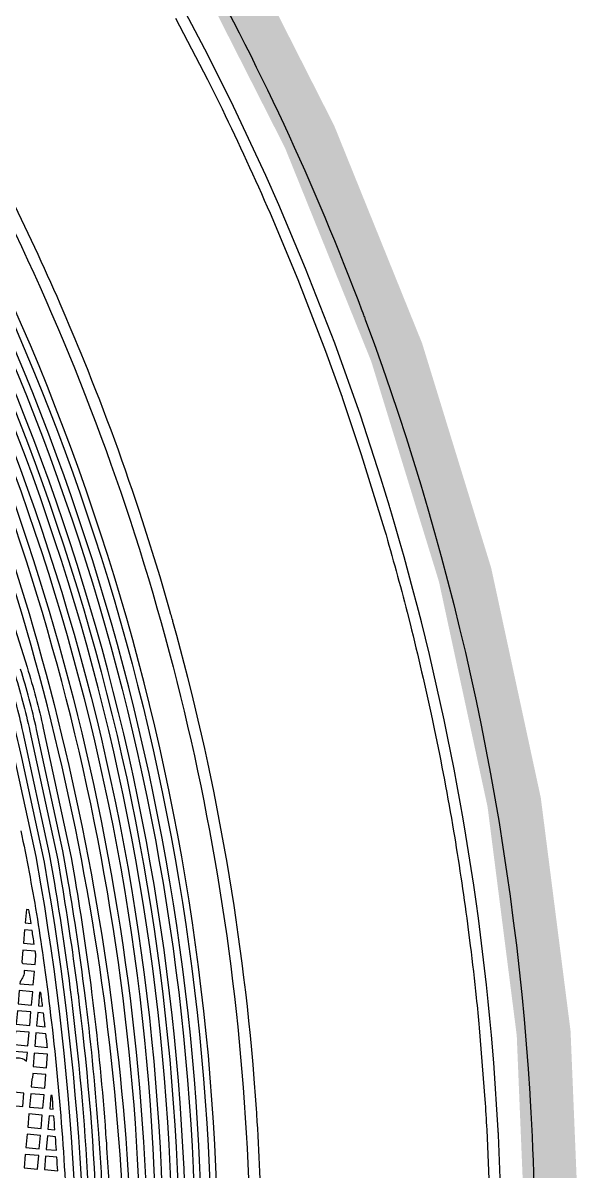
# Model space of a CAD drawing. Extents: x 592 to 965, y 89 to 353.
# Drawn here: x 674.81 to 681.01, y 170.27 to 183.03 of the extents above; entities that cross this region are included whole.
import ezdxf

# ---------------------------------------------------------------- set-up
doc = ezdxf.new("R2010")
doc.units = 0
doc.layers.add('bak_bak_ttr1-bcq8120', color=8, linetype='Continuous')
doc.layers.add('bak_outline', color=7, linetype='Continuous')

msp = doc.modelspace()

# ---------------------------------------------------------------- linework, layer by layer
at = {"layer": 'bak_bak_ttr1-bcq8120'}
for p, q in [((674.835, 173.029), (674.9, 173.024)), ((674.815, 172.804), (674.935, 172.794)), ((674.981, 172.109), (675.029, 172.105)), ((674.961, 171.884), (675.056, 171.876)), ((674.942, 171.659), (675.082, 171.646))]:
    msp.add_line(p, q, dxfattribs=at)
for points in [[(674, 131.677), (673.418, 138.353, 0.202802), (673.346, 138.489), (673.218, 138.596, -0.199128), (673.08, 138.861), (672.259, 148.254, 0.017113), (672.254, 148.452, -0.039821), (672.266, 149.122, -0.099203), (672.953, 151.467, 0.100668), (675.894, 161.397), (676.374, 166.876, 0.152457), (673.066, 182.002, -0.019293), (673.064, 182.005, -0.026028), (672.827, 182.484, -0.006369), (672.669, 182.904, -0.010433), (672.668, 182.905), (672.568, 183.189, -0.026059), (672.385, 183.863, -0.055622), (672.234, 185.346), (672.234, 185.365)], [(672.955, 130.255), (673.053, 130.35), (673.664, 131.078, 0.198766), (673.847, 131.66), (673.278, 138.204, 0.197561), (673.144, 138.46), (673.029, 138.556, -0.198985), (672.922, 138.761), (672.111, 148.044, -0.035371), (672.094, 149.078), (672.1, 149.177, -0.099164), (672.795, 151.549, 0.10071), (675.717, 161.415), (676.196, 166.891, 0.151029), (672.982, 181.789, -0.014202), (672.813, 182.11, -0.026806), (672.811, 182.113, -0.016277), (672.405, 183.195, -0.021433), (672.404, 183.198, -0.018314), (672.403, 183.2), (672.374, 183.287, -0.003328), (672.353, 183.369, -0.071669), (672.081, 185.31, -0.010882), (672.081, 185.312)], [(672.31, 185.346, 0.093108), (672.74, 182.931, 0.006371), (672.897, 182.513, 0.026097), (673.132, 182.04, -0.019203), (673.133, 182.037), (673.203, 181.913, -0.151027), (676.45, 166.869), (675.97, 161.39, -0.100695), (673.019, 151.429, 0.099104), (672.342, 149.114, 0.002642), (672.338, 149.072, -0.010688), (672.338, 149.07, 0.037153), (672.33, 148.457, -0.017231), (672.335, 148.252), (673.156, 138.867, 0.199163), (673.267, 138.655), (673.4, 138.544, -0.196143), (673.494, 138.36), (674.076, 131.684, -0.24441)], [(673.656, 130.363, 0.134951), (673.77, 130.455, -0.010365), (673.782, 130.471), (673.928, 130.653, 0.117095), (674.089, 130.994, 0.092369), (674.155, 131.67), (673.566, 138.417, 0.202571), (673.482, 138.577), (673.363, 138.674, -0.199679), (673.239, 138.912), (672.414, 148.347, -0.043095), (672.418, 149.108, -0.099118), (673.087, 151.394, 0.100705), (676.046, 161.386), (676.526, 166.863, 0.151028), (673.27, 181.951, -0.064524), (672.687, 183.395, -0.009781), (672.632, 183.626, -0.062544), (672.39, 185.063, -0.010738), (672.386, 185.345, -0.008233), (672.386, 185.346)], [(674.35, 131.498), (673.742, 138.454, 0.199156), (673.605, 138.716), (673.524, 138.784, -0.201314), (673.411, 139.003), (672.603, 148.238, -0.021495), (672.579, 148.801, -0.016298), (672.594, 149.077, -0.024188), (672.594, 149.082, -0.025234), (672.595, 149.087), (672.596, 149.098, -0.098851), (673.245, 151.311, 0.01664), (674.015, 152.883, 0.083893), (676.223, 161.368), (676.703, 166.85, 0.151001), (673.425, 182.038, -0.021769), (673.194, 182.494), (673.176, 182.535, -0.048528), (672.817, 183.616), (672.802, 183.677, -0.062745), (672.568, 185.075, -0.003103), (672.566, 185.153, -0.017165), (672.566, 185.157)], [(675.571, 167.858, 0.036058), (675.361, 172.111, -0.017011), (675.361, 172.114), (675.346, 172.234, 0.010531), (675.163, 173.466, -0.011207), (675.163, 173.467), (675.105, 173.798), (674.812, 175.147, 0.022945), (674.637, 175.804), (673.847, 178.302, 0.019156), (673.684, 178.755), (673.558, 179.068, 0.006738), (673.262, 179.761, -0.018767), (673.261, 179.763, -0.035384), (673.245, 179.809), (672.864, 180.627), (672.66, 181.031), (672.282, 181.724), (672.111, 182.179), (671.962, 182.518), (671.875, 182.806), (671.792, 183.026, -0.045881), (671.56, 183.867, 0.008778)], [(676.681, 183.913, -0.03763), (678.581, 179.824, -0.08198), (678.584, 179.816, -0.082842), (678.586, 179.808, -0.000472), (678.604, 179.761, -0.000382), (678.617, 179.725, -0.073603), (680.441, 171.133, -0.069894), (680.442, 171.126, -0.062907), (680.442, 171.12), (680.454, 170.921, -0.035614), (680.385, 166.654), (679.906, 161.175, -0.037064), (679.192, 156.791, -0.055057), (679.191, 156.786, -0.051977), (679.19, 156.781, -0.001336), (679.152, 156.627, -0.061745), (676.522, 149.731, 0.144009), (676.276, 148.512), (676.854, 141.903), (676.854, 141.901), (677.845, 130.576, -0.423028)], [(671.756, 149.234, -0.096675), (672.494, 151.707, 0.010848), (672.991, 152.694), (673.078, 152.875, 0.089488), (675.363, 161.275), (675.857, 166.921, 0.021032), (675.954, 169.06, 0.099026), (673.541, 179.886, -0.066765), (673.538, 179.895, 0.067229), (673.528, 179.924), (673.12, 180.796), (673.029, 180.981), (672.883, 181.264, 0.004782), (672.85, 181.324, -0.019197), (672.849, 181.326), (672.725, 181.55, -0.02358), (672.687, 181.626, -0.030149), (671.933, 183.667, -0.018673)], [(672.006, 183.686, 0.030112), (672.757, 181.657, 0.023636), (672.792, 181.587), (673.029, 181.152), (673.225, 180.755), (673.599, 179.951, -0.050793), (673.612, 179.914, -0.099014), (676.03, 169.061, -0.021041), (675.933, 166.915), (675.439, 161.264, -0.089443), (673.146, 152.842), (673.06, 152.661, -0.010846), (672.562, 151.672, 0.096888), (671.831, 149.221, 0.05542), (671.815, 148.539), (672.671, 138.714, 0.197387), (672.818, 138.434), (672.933, 138.337, -0.198696), (673.055, 138.103), (673.613, 131.706, -0.197471)], [(677.462, 169.627, 0.011838), (677.409, 170.903, -0.077692), (677.408, 170.911, -0.077096), (677.408, 170.918, 0.003518), (677.38, 171.296, 0.047968), (676.477, 176.38, -0.054568), (676.475, 176.385, -0.056247), (676.474, 176.391, 0.00067), (676.455, 176.457, -0.010618), (676.455, 176.458, 0.004036), (676.334, 176.875), (676.139, 177.498, 0.017557), (675.489, 179.277, 0.025453), (674.33, 181.764), (674.003, 182.363, -0.021759), (673.798, 182.768, -0.043841), (673.496, 183.63)], [(672.958, 183.466, 0.06453), (673.513, 182.088, -0.15105), (676.804, 166.836), (676.325, 161.359, -0.100667), (673.335, 151.264, 0.099078), (672.697, 149.084, -0.029934), (672.696, 149.078, -0.024023), (672.695, 149.073, -0.025292), (672.695, 149.068, 0.016225), (672.68, 148.8, 0.02145), (672.705, 148.247), (673.513, 139.006, 0.195897), (673.589, 138.862), (673.67, 138.794, -0.199139), (673.843, 138.462), (674.451, 131.507, -0.043701)], [(674.539, 131.392), (673.897, 138.731), (673.651, 138.938, -0.204166), (673.585, 139.061), (672.779, 148.273, -0.013815), (672.759, 148.624, -0.007886), (672.759, 148.629, -0.028747), (672.772, 149.077, -0.099079), (673.402, 151.228, 0.04925), (675.382, 156.043, 0.051156), (676.4, 161.352), (676.88, 166.837, 0.151035), (673.577, 182.13, -0.02147), (673.356, 182.567), (673.293, 182.714, -0.009537), (673.189, 182.977, -0.00749), (673.188, 182.981, -0.023126), (673.031, 183.485, -0.007378)], [(675.315, 165.963, 0.063883), (675.013, 173.442), (674.956, 173.766), (674.72, 174.851, 0.021551), (674.525, 175.595), (673.787, 177.979, 0.020488), (673.763, 178.048), (673.628, 178.384), (673.525, 178.712), (673.203, 179.504), (672.711, 180.553), (672.56, 180.859), (672.012, 181.874), (671.865, 182.264), (671.721, 182.74), (671.484, 183.367, -0.064633)], [(671.557, 183.39), (671.793, 182.764), (671.938, 182.286), (672.083, 181.901), (672.627, 180.894), (672.781, 180.583), (673.274, 179.532), (673.598, 178.734), (673.7, 178.41), (673.834, 178.073, -0.020449), (673.861, 177.999), (674.598, 175.615, -0.021391), (674.794, 174.869, -0.018068), (674.795, 174.867), (675.046, 173.703), (675.088, 173.451, -0.06386), (675.39, 165.956), (674.996, 161.456, -0.013295), (674.835, 160.073, -0.015157), (674.835, 160.071), (674.729, 159.405, -0.004162), (674.655, 158.995), (674.294, 157.527, -0.018508), (673.856, 155.995)], [(672.785, 183.421, 0.064527), (673.358, 182, -0.151028), (676.627, 166.854), (676.147, 161.372, -0.100652), (673.177, 151.347, 0.099858), (672.518, 149.082, 0.042411), (672.516, 148.35), (673.34, 138.921, 0.205813), (673.433, 138.748), (673.546, 138.655, -0.202486), (673.667, 138.426), (674.256, 131.679, -0.092115)], [(671.974, 183.203), (672.056, 182.997), (672.167, 182.629, 0.030792), (672.193, 182.561), (672.591, 181.653, 0.031796), (672.653, 181.523), (672.906, 181.055), (673.087, 180.689), (673.46, 179.89, -0.064615), (673.463, 179.88, 0.058968), (673.471, 179.855, -0.007503), (673.802, 179.076, -0.020013), (673.803, 179.073), (674.003, 178.569), (674.856, 175.87, -0.022942), (675.036, 175.192), (675.346, 173.755), (675.389, 173.502, -0.010527), (675.573, 172.262, -0.011509), (675.573, 172.26), (675.588, 172.141, -0.012236), (675.729, 170.69, -0.007211), (675.779, 169.833, -0.010839)], [(672.477, 183.219, 0.016253), (672.881, 182.144, 0.014237), (673.048, 181.826, -0.151029), (676.272, 166.885), (675.793, 161.404, -0.100663), (672.863, 151.513, 0.099115), (672.176, 149.171), (672.17, 149.073, 0.035525), (672.187, 148.045), (672.998, 138.767, 0.199015), (673.078, 138.614), (673.193, 138.518, -0.200551), (673.354, 138.206), (673.923, 131.667, -0.198631)], [(671.908, 148.617), (671.942, 149.175, -0.10023), (672.698, 151.734, 0.006003), (673.11, 152.535, -0.009108), (673.11, 152.536, 0.07953), (675.465, 160.482), (676.096, 167.606, 0.120524), (673.689, 180.03), (673.399, 180.61, 0.00477), (673.195, 181.003, -0.011748), (673.194, 181.004), (672.98, 181.408), (672.874, 181.597, -0.084497), (672.87, 181.609), (672.853, 181.688, 0.075143), (672.829, 181.749), (672.728, 181.928, -0.029876), (672.692, 182.002, -0.017103), (672.26, 183.148)], [(672.333, 183.169, 0.017099), (672.764, 182.029, 0.02755), (672.793, 181.968, -0.019357), (672.795, 181.965), (672.897, 181.783, -0.074734), (672.928, 181.702), (672.943, 181.629), (673.047, 181.444), (673.468, 180.641), (673.759, 180.061, -0.120663), (676.171, 167.586), (675.54, 160.471, -0.079525), (673.179, 152.503, -0.006014), (672.765, 151.699, -0.011188), (672.765, 151.697, -0.023553), (672.763, 151.694, 0.108335), (672.002, 148.951), (671.984, 148.616), (672.852, 138.685, 0.199654), (672.929, 138.54), (673.098, 138.398, -0.203871), (673.2, 138.194), (673.771, 131.659, -0.198293)], [(673.522, 183.104, 0.009854), (673.624, 182.845, -0.008348), (673.626, 182.84), (673.68, 182.715, 0.02177), (673.89, 182.299, -0.008749), (673.893, 182.294, -0.048846), (676, 177.505, -0.101417), (677.234, 166.796), (676.755, 161.32, -0.100851), (673.707, 151.043, 0.097985), (673.127, 149.046, 0.029084), (673.115, 148.635, -0.007857), (673.115, 148.629, 0.013705), (673.134, 148.3, -0.009848), (673.134, 148.293), (673.933, 139.166), (674.18, 138.959, -0.204326), (674.245, 138.836), (674.894, 131.412, -0.043151)], [(676.505, 183.082), (676.859, 182.402), (677.022, 182.074, -0.010808), (677.556, 180.915), (677.864, 180.178), (678.172, 179.384), (678.356, 178.87), (678.358, 178.863, -0.086598), (678.36, 178.855), (678.57, 178.235), (678.828, 177.397, -0.008045), (679.079, 176.481), (679.111, 176.353, -0.009328), (679.36, 175.28), (679.38, 175.187, -0.009812), (679.595, 174.049), (679.604, 173.994, -0.008917), (679.759, 172.953), (679.781, 172.78, -0.004951), (679.847, 172.199, -0.002854), (679.88, 171.865), (679.943, 171.067, -0.002862), (679.963, 170.731), (679.994, 170, -0.001854)], [(680.124, 169.906), (680.095, 170.673), (680.095, 170.678), (680.095, 170.684, -0.062514), (680.092, 170.728), (680.041, 171.475), (680.016, 171.783, 0.050379), (678.891, 177.634, -0.037292), (678.883, 177.659), (678.788, 177.971), (678.56, 178.671), (678.275, 179.471), (677.951, 180.303), (677.654, 181.007), (677.509, 181.335), (677.122, 182.158), (676.831, 182.738), (676.617, 183.145, -0.195018)], [(671.864, 183.05), (671.948, 182.827), (672.034, 182.543), (672.182, 182.204), (672.353, 181.752), (672.736, 181.051), (672.934, 180.657), (673.315, 179.838, -0.051603), (673.318, 179.831, 0.033871), (673.33, 179.797, -0.017902), (673.331, 179.794, -0.006776), (673.629, 179.095, -0.013438), (673.63, 179.094), (673.756, 178.78, -0.019152), (673.92, 178.322), (674.711, 175.824, -0.022943), (674.887, 175.16), (675.196, 173.729), (675.239, 173.477, -0.01053), (675.421, 172.242, -0.011992), (675.422, 172.241), (675.436, 172.123, -0.020492), (675.632, 169.703, -0.015601)], [(675.703, 169.831, 0.007211), (675.653, 170.686, -0.011017), (675.653, 170.688, 0.012191), (675.513, 172.13, -0.01709), (675.512, 172.132), (675.497, 172.253, 0.010527), (675.314, 173.491, -0.011529), (675.314, 173.492), (675.254, 173.83), (674.961, 175.179, 0.022944), (674.783, 175.85)], [(674.787, 174.054, -0.00935), (674.96, 173.132, -0.013032), (674.961, 173.131, -0.004239), (675.035, 172.64, -0.011354), (675.035, 172.638, -0.021905), (675.283, 170.084, -0.177087)], [(674.9, 173.024, 0.000836), (674.886, 173.117, -0.009891), (674.885, 173.118, 0.00063), (674.876, 173.176), (674.848, 173.179), (674.835, 173.029)], [(674.935, 172.794, 0.001335), (674.912, 172.946), (674.828, 172.954), (674.815, 172.804)], [(675.029, 172.105, 0.001327), (675.009, 172.257), (674.994, 172.258), (674.981, 172.109)], [(675.056, 171.876, 0.001325), (675.038, 172.027), (674.974, 172.033), (674.961, 171.884)], [(675.082, 171.646, 0.001323), (675.065, 171.798), (674.955, 171.808), (674.942, 171.659)], [(674.703, 171.527, -0.055562), (674.742, 171.531, -0.165545), (674.851, 171.495)]]:
    msp.add_lwpolyline(points, format="xyb", dxfattribs=at)
for points in [[(674.797, 172.597, -0.030901), (674.807, 172.578), (674.944, 172.566), (674.953, 172.669, 0.000463), (674.947, 172.716), (674.808, 172.728)], [(674.775, 172.354), (674.925, 172.341), (674.938, 172.49), (674.825, 172.5, -0.18792), (674.778, 172.38)], [(674.902, 171.208), (675.052, 171.195), (675.065, 171.344), (674.92, 171.357, -0.005419), (674.92, 171.354, -0.086221), (674.91, 171.294)], [(675.108, 170.963), (675.147, 170.96, 0.001317), (675.134, 171.111), (675.121, 171.113)], [(675.088, 170.738), (675.165, 170.731, 0.001317), (675.153, 170.883), (675.101, 170.887)], [(675.068, 170.513), (675.182, 170.503, 0.001314), (675.171, 170.654), (675.081, 170.662)], [(675.049, 170.288), (675.196, 170.275, 0.001312), (675.187, 170.426), (675.062, 170.437)]]:
    msp.add_lwpolyline(points, format="xyb", close=True, dxfattribs=at)
for points in [[(674.756, 172.129), (674.905, 172.116), (674.918, 172.265), (674.769, 172.278)], [(674.736, 171.903), (674.885, 171.89), (674.898, 172.04), (674.749, 172.053)], [(674.716, 171.678), (674.866, 171.665), (674.879, 171.815), (674.729, 171.828)], [(674.922, 171.433), (675.071, 171.42), (675.084, 171.57), (674.935, 171.583)], [(674.657, 171.003), (674.807, 170.99), (674.82, 171.139), (674.67, 171.152)], [(674.882, 170.983), (675.032, 170.97), (675.045, 171.119), (674.896, 171.132)], [(674.863, 170.758), (675.012, 170.745), (675.025, 170.894), (674.876, 170.907)], [(674.843, 170.533), (674.992, 170.519), (675.005, 170.669), (674.856, 170.682)], [(674.823, 170.307), (674.973, 170.294), (674.986, 170.444), (674.836, 170.457)]]:
    msp.add_lwpolyline(points, close=True, dxfattribs=at)
msp.add_lwpolyline([(674.851, 171.495), (674.859, 171.589), (674.71, 171.602), (674.703, 171.527)], dxfattribs=at)
at = {"layer": 'bak_outline', "const_width": 0.6}
msp.add_lwpolyline([(678.047, 130.602), (677.706, 134.497), (677.632, 135.344), (677.557, 136.208), (677.483, 137.055), (676.479, 148.53, -0.144705), (676.704, 149.641, 0.100411), (680.108, 161.157), (680.588, 166.636, 0.151026), (676.825, 184.072, -0.151039)], format="xyb", dxfattribs=at)

doc.saveas('drawing.dxf')
